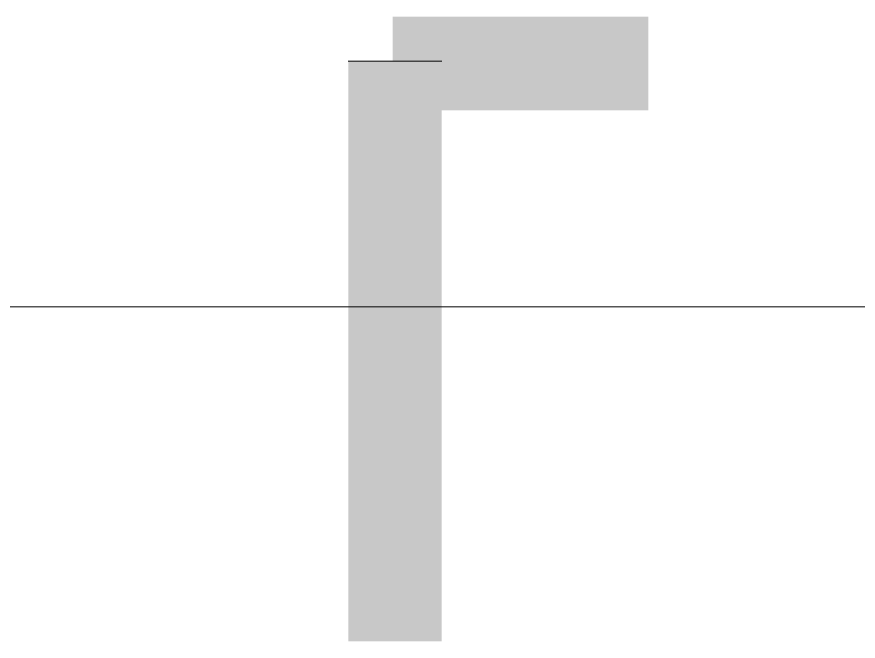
# Model space of a CAD drawing. Header units: millimetres. Extents: x 906 to 41302, y 848 to 28850.
# Drawn here: x 18083.3 to 18264.4, y 17626.6 to 17761 of the extents above; entities that cross this region are included whole.
import ezdxf

# ---------------------------------------------------------------- set-up
doc = ezdxf.new("R2010")
doc.units = ezdxf.units.MM
doc.layers.add('PDF_X-단위세대$및$주동평면도$A-FLOR-GRID', color=7, linetype='Continuous')
doc.layers.add('PDF_X-단위세대$및$주동평면도$A-ST-AXIS-CEN-SUB', color=7, linetype='Continuous')

msp = doc.modelspace()

# ---------------------------------------------------------------- linework, layer by layer
at = {"layer": 'PDF_X-단위세대$및$주동평면도$A-FLOR-GRID', "lineweight": 5}
msp.add_lwpolyline([(16314.22, 17698.52), (18314.47, 17698.52)], dxfattribs=at)
at = {"layer": 'PDF_X-단위세대$및$주동평면도$A-ST-AXIS-CEN-SUB', "lineweight": 0}
msp.add_lwpolyline([(18154.66, 17751.44), (18174.77, 17751.44)], dxfattribs=at)
at = {"layer": 'PDF_X-단위세대$및$주동평면도$A-ST-AXIS-CEN-SUB', "transparency": 33554559}
for points in [[(18164.19, 17760.96), (18164.19, 17740.85), (18219.22, 17760.96)], [(18164.19, 17740.85), (18219.22, 17760.96), (18219.22, 17740.85)], [(18154.66, 17626.55), (18174.77, 17626.55), (18154.66, 17751.44)], [(18174.77, 17626.55), (18154.66, 17751.44), (18174.77, 17751.44)]]:
    msp.add_solid(points, dxfattribs=at)

doc.saveas('drawing.dxf')
